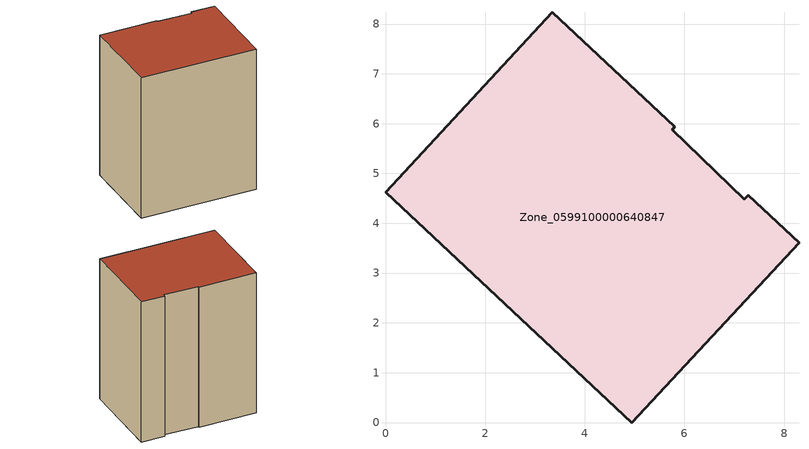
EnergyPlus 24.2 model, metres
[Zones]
Zone_0599100000640847
 floor ground (C_G): 7.28,4.57 8.3,3.61 4.94,0 0,4.62 3.35,8.23 5.81,5.94 5.76,5.88 7.2,4.48 z0
 wall outside (C_F): 4.94,0 8.3,3.61 7.28,4.57 7.2,4.48 5.76,5.88 5.81,5.94 3.35,8.23 0,4.62 4.94,0 z0:8.61
 roof outside (C_R): 8.3,3.61 7.28,4.57 7.2,4.48 5.76,5.88 5.81,5.94 3.35,8.23 0,4.62 4.94,0 z8.61
[BUILDING]
Pand.0599100000640847: North Axis=0; Terrain=City; Loads Convergence Tolerance Value=0.04; Temperature Convergence Tolerance Value=0.4; Solar Distribution=FullExterior; Maximum Number of Warmup Days=25; Minimum Number of Warmup Days=1
[Site:Location]
Rotterdam.The.Hague.AP_ZH_NLD Design_Conditions: Latitude=51.96; Longitude=4.45; Time Zone=1; Elevation=-4.5
[SITE:GROUNDTEMPERATURE:BUILDINGSURFACE]
18, 18, 18, 18, 18, 18, 18, 18, 18, 18, 18, 18
[MATERIAL] Thermal Absorptance=0.9; Solar Absorptance=0.7; Visible Absorptance=0.7
Name | Roughness | Thickness | Conductivity | Density | Specific Heat
G.TI.1946 | MediumSmooth | 0.15 | 1 | 540 | 1210
F.TI.1946 | Rough | 0.3 | 0.857143 | 1920 | 840
R.TI.1946 | MediumRough | 0.2 | 0.1 | 1500 | 1000
[CONSTRUCTION]
C_G: G.TI.1946
C_F: F.TI.1946
C_R: R.TI.1946
[ZONE]
Zone_0599100000640847: Type=1; Multiplier=1; Ceiling Height=Autocalculate; Volume=Autocalculate; Floor Area=autocalculate; Part of Total Floor Area=Yes
[ZONEINFILTRATION:DESIGNFLOWRATE]
Infil_Zone_0599100000640847: Zone or ZoneList or Space or SpaceList=Zone_0599100000640847; Schedule=AlwaysOn; Design Flow Rate Calculation Method=Flow/Area; Flow Rate per Floor Area=0.003; Constant Term Coefficient=1; Temperature Term Coefficient=0; Velocity Term Coefficient=0; Velocity Squared Term Coefficient=0
[HVACTEMPLATE:ZONE:IDEALLOADSAIRSYSTEM]
Zone_0599100000640847: Maximum Heating Supply Air Temperature=50; Minimum Cooling Supply Air Temperature=13; Maximum Heating Supply Air Humidity Ratio=0.0156; Minimum Cooling Supply Air Humidity Ratio=0.0077; Heating Limit=NoLimit; Cooling Limit=NoLimit; Dehumidification Control Type=ConstantSensibleHeatRatio; Cooling Sensible Heat Ratio=0.7; Dehumidification Setpoint=60; Humidification Control Type=None; Humidification Setpoint=30; Outdoor Air Method=None; Outdoor Air Flow Rate per Person=0.00944; Outdoor Air Flow Rate per Zone Floor Area=0; Outdoor Air Flow Rate per Zone=0; Demand Controlled Ventilation Type=None; Outdoor Air Economizer Type=NoEconomizer; Heat Recovery Type=None; Sensible Heat Recovery Effectiveness=0.7; Latent Heat Recovery Effectiveness=0.65
[ZONECONTROL:THERMOSTAT]
ThermostatControl_Zone_0599100000640847: Zone or ZoneList=Zone_0599100000640847; Control Type Schedule=DualSetpointControlType; Control 1=Thermostat_Zone_0599100000640847; Temperature Difference Between Cutout And Setpoint=0
[THERMOSTATSETPOINT:DUALSETPOINT]
Thermostat_Zone_0599100000640847: Heating Setpoint Temperature Schedule=HeatingSetpoint_Zone_0599100000640847; Cooling Setpoint Temperature Schedule=CoolingSetpoint_Zone_0599100000640847
[SCHEDULE:COMPACT]
HeatingSetpoint_Zone_0599100000640847: Through: 12/31, For: AllDays, Until: 24:00, 21
CoolingSetpoint_Zone_0599100000640847: Through: 12/31, For: AllDays, Until: 24:00, 24
DualSetpointControlType: Through: 12/31, For: AllDays, Until: 24:00, 4
AlwaysOn: Through: 12/31, For: AllDays, Until: 24:00, 1
